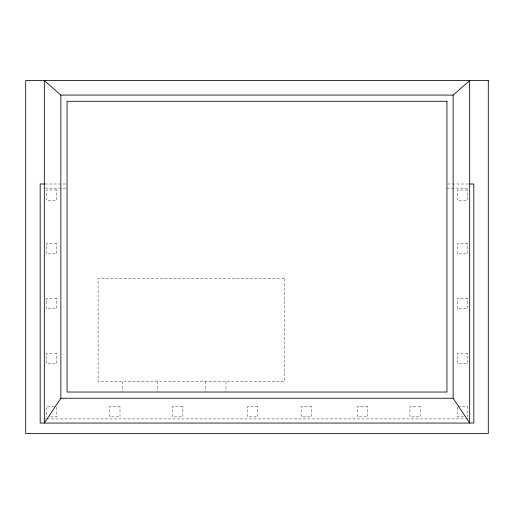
<?xml version="1.0" encoding="UTF-8"?>
<svg xmlns="http://www.w3.org/2000/svg" width="514" height="514" viewBox="0 0 514 514"><rect width="100%" height="100%" fill="white"/><g stroke="black" fill="none" stroke-linecap="round" stroke-linejoin="round"><path stroke-width="0.39" stroke-dasharray="2.57 1.93" d="M44.917 183.999L66.267 183.999M447.733 183.999L469.083 183.999M45.097 188.137L66.274 188.137M446.942 188.137L468.903 188.137M54.336 406.51L46.382 406.51L46.382 416.854M458.077 406.51L467.618 406.51L467.618 416.854M50.359 416.854L56.72 416.854L56.72 406.51M463.641 416.854L457.28 416.854L457.28 406.51M44.313 418.923L45.919 418.923M46.716 418.923L465.678 418.923M466.481 418.923L468.884 418.923M225.98 381.696L225.98 391.244M205.304 381.696L205.304 391.244M157.74 381.696L157.74 391.244M122.583 381.696L122.583 391.244M56.72 190L46.382 190L46.382 200.338L56.72 200.338L56.72 190M467.618 190L457.28 190L457.28 200.338L467.618 200.338L467.618 190M56.72 243.559L46.382 243.559L46.382 253.897L56.72 253.897L56.72 243.559M467.618 243.559L457.28 243.559L457.28 253.897L467.618 253.897L467.618 243.559M284.191 278.299L98.078 278.299L98.078 381.696L284.191 381.696L284.191 278.299M56.72 298.358L46.382 298.358L46.382 308.696L56.72 308.696L56.72 298.358M467.618 298.358L457.28 298.358L457.28 308.696L467.618 308.696L467.618 298.358M56.72 353.369L46.382 353.369L46.382 363.706L56.72 363.706L56.72 353.369M467.618 353.369L457.28 353.369L457.28 363.706L467.618 363.706L467.618 353.369M120 406.51L109.662 406.51L109.662 416.854L120 416.854L120 406.51M182.862 406.51L172.524 406.51L172.524 416.854L182.862 416.854L182.862 406.51M257.726 406.51L247.382 406.51L247.382 416.854L257.726 416.854L257.726 406.51M311.49 406.51L301.153 406.51L301.153 416.854L311.49 416.854L311.49 406.51M367.741 406.51L357.397 406.51L357.397 416.854L367.741 416.854L367.741 406.51M420.266 406.51L409.928 406.51L409.928 416.854L420.266 416.854L420.266 406.51"/><path stroke-width="0.77" d="M60.858 95.077L60.858 398.241L44.313 423.054L44.313 80.602L60.858 95.077L453.142 95.077L469.687 80.602L469.687 423.054L453.142 398.241L453.142 95.077M44.127 183.999L40.176 183.999L40.176 423.054L473.824 423.054L473.824 183.999L469.873 183.999M60.858 398.241L453.142 398.241M488.3 80.602L25.7 80.602L25.7 433.398L488.3 433.398L488.3 80.602M446.942 101.284L67.058 101.284L67.058 392.034L446.942 392.034L446.942 101.284"/></g></svg>
